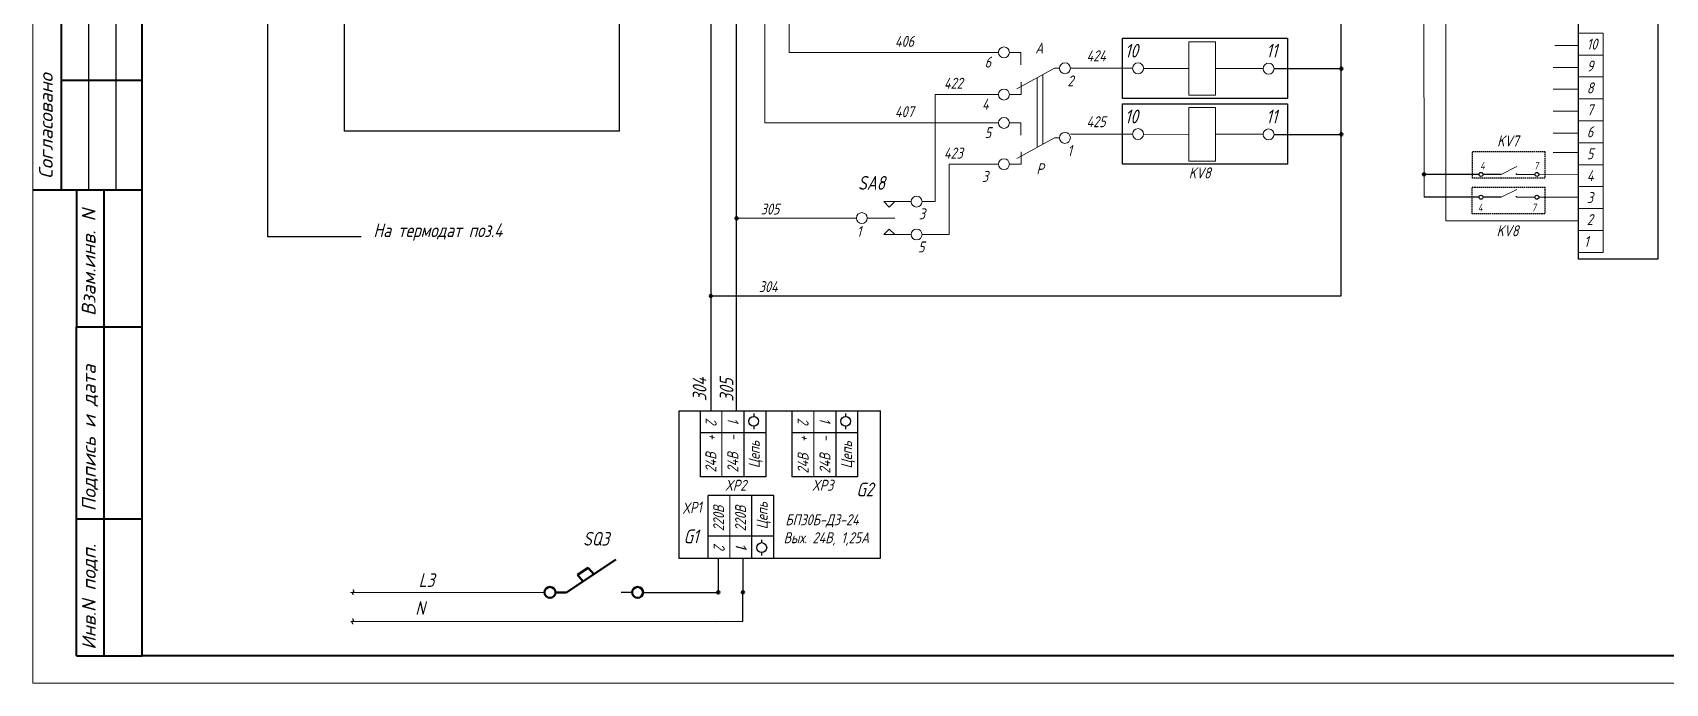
# Model space of a CAD drawing. Header units: millimetres. Extents: x -14 to 2659, y -2986 to -401.
# Drawn here: x -14.3 to 283.8, y -2007.1 to -1888.5 of the extents above; entities that cross this region are included whole.
import ezdxf

# ---------------------------------------------------------------- set-up
doc = ezdxf.new("R2010")
doc.units = ezdxf.units.MM
doc.linetypes.add('HIDDEN', pattern=[0.375, 0.25, -0.125])
doc.layers.get('0').update_dxf_attribs({"lineweight": 20})
doc.layers.add('MAIN', color=7, linetype='Continuous', lineweight=50)
doc.styles.add('GOST тип А', font='GOST_A.TTF', dxfattribs={"oblique": 15})
doc.styles.get("Standard").update_dxf_attribs({"font": 'simplex.shx', "width": 0.75, "oblique": 15})

msp = doc.modelspace()

# ---------------------------------------------------------------- linework, layer by layer
at = {"linetype": 'Continuous'}
for p, q in [((-14.24325, -2007.12074), (-14.24325, -1651.36405)), ((243.7621, -1668.84404), (243.7621, -1922.79708)), ((239.76386, -1918.47704), (239.7621, -1692.52794)), ((201.70121, -1890.14069), (196.82695, -1890.14069)), ((267.92232, -1890.79769), (263.67232, -1890.79769)), ((175.20956, -1894.95003), (186.52511, -1894.95003)), ((196.82695, -1895.01494), (188.56739, -1895.00701)), ((201.70121, -1895.00498), (210.3841, -1895.00498)), ((267.92232, -1894.79769), (263.35977, -1894.79769)), ((267.92232, -1898.79769), (263.35977, -1898.79769)), ((201.70121, -1902.13492), (196.82695, -1902.13492)), ((263.35977, -1902.79769), (267.92232, -1902.79769)), ((175.20956, -1906.95003), (186.56829, -1906.95003)), ((196.82695, -1907.00918), (188.56739, -1907.00125)), ((201.70121, -1906.99922), (210.3841, -1906.99922)), ((263.35977, -1906.79769), (267.92232, -1906.79769)), ((263.35977, -1910.29769), (267.92232, -1910.29769)), ((260.73354, -1914.32154), (267.96741, -1914.28227)), ((243.7621, -1922.79708), (267.99141, -1922.79708)), ((497.00702, -2007.12074), (-14.24325, -2007.12074))]:
    msp.add_line(p, q, dxfattribs=at)
at = {"lineweight": 30}
for p, q in [((42.59969, -1710.11813), (42.59969, -1906.43808)), ((92.90181, -1906.43808), (92.90181, -1710.11813)), ((28.59972, -1802.00587), (28.59972, -1925.66729)), ((28.59972, -1925.66729), (45.74596, -1925.66729)), ((117.39057, -1957.91902), (117.39057, -1958.4447)), ((134.17153, -1957.91902), (134.17153, -1958.4447)), ((117.39057, -1960.2447), (117.39057, -1960.77039)), ((134.17153, -1960.2447), (134.17153, -1960.77039)), ((118.85476, -1981.47163), (118.85476, -1980.94595)), ((118.85476, -1983.79732), (118.85476, -1983.27163))]:
    msp.add_line(p, q, dxfattribs=at)
at = {"linetype": 'Continuous', "lineweight": 40}
for p, q in [((5.74523, -2002.13552), (5.75675, -1776.36371)), ((492.00702, -2002.12074), (5.75675, -2002.12074))]:
    msp.add_line(p, q, dxfattribs=at)
at = {"color": 7, "lineweight": -3}
for p, q in [((224.66091, -1936.4716), (224.66091, -1851.98031)), ((212.3838, -1895.02936), (224.66091, -1895.02936)), ((212.38377, -1907.01563), (224.66091, -1907.01563)), ((249.82211, -1914.31426), (239.76386, -1914.31426)), ((256.62296, -1914.32686), (256.62296, -1914.13513)), ((249.82211, -1918.47704), (239.76386, -1918.47704)), ((256.62296, -1918.48964), (256.62296, -1918.2979)), ((109.56059, -1936.4716), (224.66091, -1936.4716)), ((115.40909, -1995.82774), (115.40909, -1990.74757))]:
    msp.add_line(p, q, dxfattribs=at)
for p, q in [((123.83988, -1892.06923), (123.83988, -1874.19028)), ((119.43591, -1904.92849), (119.43591, -1878.20679)), ((260.7335, -1918.48964), (267.96741, -1918.46941)), ((114.268, -1922.31607), (136.12789, -1922.31607)), ((43.78908, -1990.53931), (79.19124, -1990.53931)), ((43.828, -1995.85363), (115.40909, -1995.82774))]:
    msp.add_line(p, q)
at = {"color": 7, "linetype": 'Continuous'}
for p, q in [((267.99141, -1882.04708), (267.99141, -1890.04708)), ((267.99141, -1888.54708), (272.49141, -1888.54708)), ((267.99141, -1888.54708), (267.99141, -1892.54708)), ((272.49141, -1888.54708), (272.49141, -1928.54708)), ((196.82695, -1890.14069), (201.70121, -1890.14069)), ((196.82695, -1895.01494), (196.82695, -1890.14069)), ((201.70121, -1899.8892), (201.70121, -1890.14069)), ((267.99141, -1892.54708), (272.49141, -1892.54708)), ((172.28667, -1894.95003), (165.40275, -1898.72972)), ((172.28667, -1894.95003), (173.20956, -1894.95003)), ((196.82695, -1899.8892), (196.82695, -1895.01494)), ((267.99141, -1896.54708), (272.49141, -1896.54708)), ((150.54271, -1919.274), (150.54271, -1899.76025)), ((196.82695, -1899.8892), (201.70121, -1899.8892)), ((201.70121, -1899.8892), (196.82695, -1899.8892)), ((267.99141, -1900.54708), (272.49141, -1900.54708)), ((196.82695, -1902.13492), (201.70121, -1902.13492)), ((196.82695, -1907.00918), (196.82695, -1902.13492)), ((201.70121, -1911.88344), (201.70121, -1902.13492)), ((267.99141, -1904.54708), (272.49141, -1904.54708)), ((172.28745, -1907.64805), (165.40275, -1911.42816)), ((172.28667, -1907.64847), (173.20956, -1907.64847)), ((172.28667, -1907.64847), (173.20956, -1907.64847)), ((172.28667, -1907.64847), (173.20956, -1907.64847)), ((196.82695, -1911.88344), (196.82695, -1907.00918)), ((267.99141, -1908.54708), (272.49141, -1908.54708)), ((153.07859, -1925.274), (153.07859, -1912.45869)), ((196.82695, -1911.88344), (201.70121, -1911.88344)), ((201.70121, -1911.88344), (196.82695, -1911.88344)), ((253.85734, -1914.32915), (256.72535, -1912.89515)), ((267.99141, -1912.54708), (272.49141, -1912.54708)), ((256.62296, -1914.32686), (260.01954, -1914.32686)), ((257.5465, -1914.32686), (258.9465, -1914.32686)), ((267.99141, -1923.04708), (267.99141, -1915.04708)), ((267.99141, -1916.54708), (272.49141, -1916.54708)), ((141.12701, -1919.274), (142.12701, -1920.274)), ((146.12701, -1919.274), (141.12701, -1919.274)), ((142.12701, -1920.274), (143.12701, -1919.274)), ((148.12701, -1919.274), (150.54271, -1919.274)), ((253.85734, -1918.49193), (256.72535, -1917.05792)), ((256.62296, -1918.48964), (260.01954, -1918.48964)), ((257.5465, -1918.48964), (258.9465, -1918.48964)), ((138.12701, -1922.274), (143.12701, -1922.274)), ((267.99141, -1920.54708), (272.49141, -1920.54708)), ((141.12701, -1925.274), (142.12701, -1924.274)), ((146.12701, -1925.274), (141.12701, -1925.274)), ((142.12701, -1924.274), (143.12701, -1925.274)), ((148.12701, -1925.274), (153.07859, -1925.274)), ((153.07859, -1925.274), (153.07859, -1925.274)), ((267.99141, -1924.54708), (272.49141, -1924.54708)), ((272.49141, -1928.54708), (267.99141, -1928.54708))]:
    msp.add_line(p, q, dxfattribs=at)
at = {"color": 7, "linetype": 'Continuous', "lineweight": 30}
for p, q in [((267.99141, -1929.74669), (267.99141, -1882.04708)), ((282.47248, -1882.04708), (282.47248, -1929.74669)), ((282.47248, -1929.74669), (267.99141, -1929.74669))]:
    msp.add_line(p, q, dxfattribs=at)
at = {"color": 7}
for p, q in [((162.06612, -1892.06923), (123.83988, -1892.06923)), ((166.15275, -1892.05465), (164.06601, -1892.05465)), ((166.15275, -1892.05465), (166.15275, -1894.30465)), ((166.2009, -1897.4841), (166.2009, -1899.7341)), ((169.12119, -1896.68807), (169.12119, -1909.38651)), ((170.15885, -1896.11833), (170.15885, -1908.81677)), ((162.06619, -1899.76025), (150.54271, -1899.76025)), ((166.2009, -1899.7341), (164.06601, -1899.7341)), ((162.06612, -1904.92849), (119.43591, -1904.92849)), ((166.15275, -1904.91403), (164.06601, -1904.91403)), ((166.15275, -1904.91403), (166.15275, -1907.16403)), ((166.2009, -1910.18254), (166.2009, -1912.43254)), ((162.06619, -1912.45869), (153.07859, -1912.45869)), ((166.2009, -1912.43254), (164.06601, -1912.43254))]:
    msp.add_line(p, q, dxfattribs=at)
at = {"linetype": 'Continuous', "lineweight": 30}
for p, q in [((92.90181, -1906.43808), (42.59969, -1906.43808)), ((103.71209, -1957.44147), (103.71209, -1984.27487)), ((103.71209, -1957.44147), (140.50759, -1957.44147)), ((140.50759, -1984.27487), (140.50759, -1957.44147)), ((103.71209, -1984.27487), (140.50759, -1984.27487))]:
    msp.add_line(p, q, dxfattribs=at)
at = {"lineweight": 30, "ltscale": 0.5}
for p, q in [((107.58285, -1957.44147), (107.58285, -1969.44147)), ((115.58285, -1957.44147), (115.58285, -1969.44147)), ((119.58285, -1957.44147), (119.58285, -1969.44147)), ((124.36381, -1957.44147), (124.36381, -1969.44147)), ((132.36381, -1957.44147), (132.36381, -1969.44147)), ((136.36381, -1957.44147), (136.36381, -1969.44147)), ((119.58285, -1961.44147), (107.58285, -1961.44147)), ((136.36381, -1961.44147), (124.36381, -1961.44147)), ((119.58285, -1969.44147), (107.58285, -1969.44147)), ((136.36381, -1969.44147), (124.36381, -1969.44147)), ((121.04704, -1972.89987), (109.04704, -1972.89987)), ((109.04704, -1984.27487), (109.04704, -1972.89987)), ((117.04704, -1984.27487), (117.04704, -1972.89987)), ((121.04704, -1984.27487), (121.04704, -1972.89987)), ((121.04704, -1980.27487), (109.04704, -1980.27487))]:
    msp.add_line(p, q, dxfattribs=at)
at = {"ltscale": 0.5}
for p, q in [((111.58285, -1957.44147), (111.58285, -1969.44147)), ((128.36381, -1957.44147), (128.36381, -1969.44147)), ((113.04704, -1984.27487), (113.04704, -1972.89987))]:
    msp.add_line(p, q, dxfattribs=at)
at = {"color": 7, "lineweight": -3}
for points in [[(184.74418, -1889.47893), (214.86338, -1889.47893), (214.86338, -1900.47536), (184.74418, -1900.47536)], [(184.74418, -1901.43996), (214.86338, -1901.43996), (214.86338, -1912.43639), (184.74418, -1912.43639)]]:
    msp.add_lwpolyline(points, close=True, dxfattribs=at)
at = {"color": 7, "linetype": 'HIDDEN', "lineweight": -3}
for points in [[(248.58948, -1910.13823), (261.82021, -1910.13823), (261.82021, -1914.98675), (248.58948, -1914.98675)], [(248.57507, -1916.6558), (261.8058, -1916.6558), (261.8058, -1921.50432), (248.57507, -1921.50432)]]:
    msp.add_lwpolyline(points, close=True, dxfattribs=at)
at = {"color": 7, "linetype": 'Continuous'}
for centre in [(163.06612, -1892.06912), (174.20956, -1894.95003), (163.06612, -1899.74856), (163.06612, -1904.9285), (174.20956, -1907.64847), (163.06612, -1912.44701), (147.12701, -1919.274), (137.12701, -1922.274), (147.12701, -1925.274)]:
    msp.add_circle(centre, 1, dxfattribs=at)
at = {"linetype": 'Continuous'}
for centre in [(187.56825, -1894.96556), (211.3838, -1895.02936), (187.56825, -1906.9598), (211.3838, -1907.0236)]:
    msp.add_circle(centre, 1, dxfattribs=at)
at = {"lineweight": 50, "ltscale": 0.5}
for centre in [(224.67264, -1895.03198), (224.67264, -1907.01825), (239.77507, -1914.30872), (114.268, -1922.31607), (109.56059, -1936.4716), (110.90603, -1990.53931), (115.40909, -1990.53931)]:
    msp.add_circle(centre, 0.20826, dxfattribs=at)
at = {"linetype": 'Continuous', "lineweight": 30}
for centre in [(117.39057, -1959.3447), (134.17153, -1959.3447), (118.85476, -1982.37163)]:
    msp.add_circle(centre, 0.9, dxfattribs=at)
at = {"layer": 'MAIN', "color": 7, "linetype": 'Continuous', "lineweight": 40}
for p, q in [((-9.0562, -1852.1236), (-9.0562, -1917.1236)), ((-9.0562, -1897.1236), (5.74523, -1897.1236)), ((-14.25477, -1917.1236), (5.74523, -1917.1236)), ((-6.25477, -1917.13552), (-6.25477, -1942.13552)), ((-1.25477, -1917.13552), (-1.25477, -2002.13552)), ((-6.25477, -2002.13552), (-6.25477, -1942.13552)), ((-6.25477, -1942.13552), (5.74523, -1942.13552)), ((-6.25477, -1977.13552), (5.74523, -1977.13552)), ((-6.25477, -2002.13552), (5.74523, -2002.13552))]:
    msp.add_line(p, q, dxfattribs=at)
at = {"layer": 'MAIN', "color": 7, "linetype": 'Continuous', "lineweight": -2}
for p, q in [((-4.0562, -1852.1236), (-4.0562, -1917.1236)), ((0.9438, -1852.1236), (0.9438, -1917.1236)), ((253.85734, -1914.32915), (250.53614, -1914.31426)), ((253.85734, -1918.49193), (250.53614, -1918.47704))]:
    msp.add_line(p, q, dxfattribs=at)
at = {"layer": 'MAIN', "color": 7, "linetype": 'Continuous', "lineweight": -3}
for p, q in [((109.56059, -1866.08694), (109.56059, -1957.44147)), ((114.268, -1957.44147), (114.268, -1870.28672)), ((239.77507, -1913.90138), (239.77507, -1913.90138)), ((110.90603, -1984.27487), (110.90603, -1990.33105)), ((115.40909, -1984.27487), (115.40909, -1990.33105)), ((95.19124, -1990.53931), (93.19124, -1990.53931)), ((97.19124, -1990.53931), (110.69777, -1990.53931)), ((115.6621, -1990.53931), (115.6621, -1990.53931)), ((110.6621, -1995.98595), (110.6621, -1995.98595))]:
    msp.add_line(p, q, dxfattribs=at)
at = {"layer": 'MAIN', "color": 7, "linetype": 'Continuous', "lineweight": 50}
for p, q in [((83.19124, -1990.53931), (92.19124, -1984.53931)), ((85.20271, -1987.33294), (87.15057, -1986.03436)), ((86.25583, -1988.52804), (85.20271, -1987.33294)), ((88.22357, -1987.21621), (87.14914, -1986.03279)), ((81.19124, -1990.53931), (82.19124, -1990.53931)), ((83.19124, -1990.53931), (81.19124, -1990.53931))]:
    msp.add_line(p, q, dxfattribs=at)
at = {"layer": 'MAIN', "color": 7, "linetype": 'Continuous', "lineweight": -3}
for centre in [(250.17913, -1914.31426), (260.37652, -1914.32154), (250.17913, -1918.47704), (260.37652, -1918.48432)]:
    msp.add_circle(centre, 0.35702, dxfattribs=at)
at = {"layer": 'MAIN', "color": 7, "linetype": 'Continuous', "lineweight": 50}
for centre in [(80.19124, -1990.53931), (96.19124, -1990.53931)]:
    msp.add_circle(centre, 1, dxfattribs=at)

# ---------------------------------------------------------------- texts
at = {"color": 7, "linetype": 'Continuous', "style": 'GOST тип А', "oblique": 15}
for s, height, p in [('406', 2, (143.16546, -1891.05108)), ('10', 2, (269.49141, -1891.54708)), ('А', 2, (168.77825, -1892.26864)), ('6', 2, (159.55996, -1894.83436)), ('9', 2, (269.49141, -1895.54708)), ('422', 2, (152.11558, -1898.69051)), ('2', 2, (174.6684, -1898.26864)), ('8', 2, (269.49141, -1899.54708)), ('4', 2, (159.05996, -1902.51864)), ('7', 2, (269.49141, -1903.54708)), ('407', 2, (143.16546, -1903.87996)), ('5', 2, (159.55996, -1907.69857)), ('KV7', 2, (253.13015, -1909.2076)), ('6', 2, (269.49141, -1907.54708)), ('423', 2, (152.11558, -1911.42981)), ('1', 2, (174.6684, -1910.96708)), ('5', 2, (269.49141, -1911.54708)), ('3', 2, (159.05996, -1915.68399)), ('Р', 2, (168.99363, -1914.28555)), ('KV8', 2, (196.82952, -1915.03919)), ('4', 2, (269.49141, -1915.54708)), ('SA8', 2.5, (136.44161, -1917.10802)), ('3', 2, (269.49141, -1919.54708)), ('3', 2, (147.53608, -1922.49622)), ('2', 2, (269.49141, -1923.54708)), ('1', 2, (136.20918, -1925.71844)), ('KV8', 2, (253.02328, -1925.59515)), ('1', 2, (268.99141, -1927.54708)), ('5', 2, (147.39393, -1928.54453)), ('XP2', 2, (112.13893, -1972.00513)), ('XP3', 2, (128.00182, -1972.00513)), ('БП30Б-Д3-24', 2, (123.15777, -1978.29734))]:
    msp.add_text(s, height=height, dxfattribs=at).set_placement(p)
at = {"linetype": 'Continuous', "style": 'GOST тип А', "oblique": 15}
for s, height, p in [('424', 2, (178.14493, -1893.70003)), ('10', 2.5, (185.15602, -1893.00498)), ('11', 2.5, (210.95121, -1893.00498)), ('425', 2, (178.14493, -1905.70003)), ('10', 2.5, (185.15602, -1904.99922)), ('11', 2.5, (210.95121, -1904.99922)), ('4', 1.4, (250.00439, -1913.4234)), ('7', 1.4, (259.80439, -1913.4234)), ('4', 1.4, (249.598, -1921.04098)), ('7', 1.4, (259.398, -1921.04098)), ('На термодат поз.4', 2.5, (47.95655, -1925.75661)), ('L3', 2.5, (56.22751, -1989.55668)), ('N', 2.5, (55.59761, -1994.64821))]:
    msp.add_text(s, height=height, dxfattribs=at).set_placement(p)
for s, height, rotation, p in [('304', 2.5, 90, (108.76135, -1955.68184)), ('305', 2.5, 90, (113.68856, -1955.76779)), ('2', 2, 270, (108.63303, -1958.70286)), ('1', 2, 270, (112.63303, -1958.70286)), ('2', 2, 270, (125.41399, -1958.70286)), ('1', 2, 270, (129.41399, -1958.70286)), ('24В  +', 2, 90, (110.57586, -1968.67221)), ('24В  -', 2, 90, (114.57586, -1968.67221)), ('Цепь', 2, 89.7415358, (118.45982, -1967.87867)), ('24В  +', 2, 90, (127.3955, -1968.86973)), ('24В  -', 2, 90, (131.3955, -1968.86973)), ('Цепь', 2, 89.7415358, (135.33643, -1967.95087)), ('220В', 2, 89.686501, (111.9727, -1979.38653)), ('220В', 2, 89.686501, (115.97264, -1979.40841)), ('Цепь', 2, 90, (119.92829, -1979.02751)), ('2', 2, 270, (110.09722, -1981.53626))]:
    msp.add_text(s, height=height, rotation=rotation, dxfattribs=at).set_placement(p)
at = {"color": 7, "linetype": 'Continuous', "style": 'GOST тип А', "oblique": 15}
msp.add_text('XP1', height=2, rotation=3.5452011, dxfattribs=at).set_placement((104.36553, -1976.20436))
at = {"linetype": 'Continuous', "oblique": 15}
msp.add_text('1', height=2, rotation=270, dxfattribs=at).set_placement((114.09722, -1981.53626))
at = {"layer": 'MAIN', "color": 7, "linetype": 'Continuous', "lineweight": -3, "oblique": 15}
for s, p in [('Согласовано', (-10.57973, -1915.1236)), ('Взам.инв. N', (-2.7783, -1940.13552)), ('Подпись и дата', (-2.73124, -1975.76052)), ('Инв.N подп.', (-2.73124, -2001.01052))]:
    msp.add_text(s, height=2.5, rotation=90, dxfattribs=at).set_placement(p)
at = {"layer": 'MAIN', "color": 7, "linetype": 'Continuous', "lineweight": -3, "style": 'GOST тип А', "oblique": 15}
for s, height, p in [('305', 2, (118.65609, -1921.63204)), ('304', 2, (118.31133, -1935.78615)), ('G2', 2.5, (136.12824, -1973.02144)), ('G1', 2.5, (104.57803, -1981.57409)), ('SQ3', 2.5, (86.22837, -1982.00721)), ('Вых. 24В, 1,25А', 2, (122.84387, -1981.57551))]:
    msp.add_text(s, height=height, dxfattribs=at).set_placement(p)
for p in [(45.58054, -1991.53785), (45.50133, -1996.85441)]:
    msp.add_text('~', height=2.5, rotation=90, dxfattribs=at).set_placement(p)

doc.saveas('drawing.dxf')
